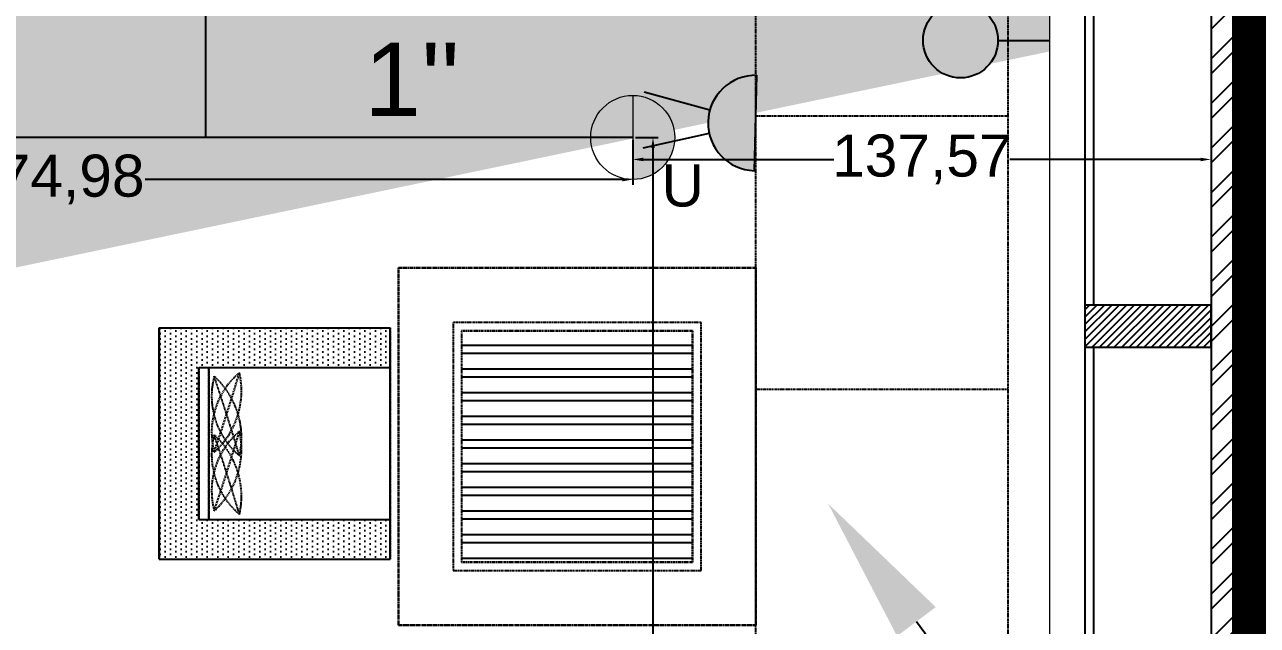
# Model space of a CAD drawing. Extents: x -2975 to 7327, y -1166 to 1029.
# Drawn here: x 892.8 to 1186, y -385.6 to -242.8 of the extents above; entities that cross this region are included whole.
import ezdxf
from ezdxf import colors
from ezdxf.entities.mleader import LeaderData, LeaderLine
from ezdxf.math import Vec2, Vec3

# ---------------------------------------------------------------- set-up
doc = ezdxf.new("R2010")
doc.units = 0
doc.header["$PDMODE"] = 34
for name, pattern in [('XR-Mince$0$Anchor Stor (Ground Floor Plan ) Xref$2$Retail Building ( Ground Floor ) Xref$0$HIDDEN', [0.375, 0.25, -0.125]), ('XR-Mince$0$D2-03-04 PLAN$0$DASHDOT2', [12.7, 6.35, -3.175, 0, -3.175]), ('XR-Mince$0$LOWER LEVEL GROUND FLOOR$0$DASHDOT', [25.4, 12.7, -6.35, 0, -6.35])]:
    doc.linetypes.add(name, pattern=pattern)
doc.layers.add('E-L-TEXT', color=7, linetype='Continuous', lineweight=13)
doc.layers.add('XR-Mince$0$A-PL-WALL', color=8, linetype='Continuous', lineweight=0)
for name, color, linetype in [('E-TEXT-LIGHTING', 7, 'Continuous'), ('fire fighting', 1, 'Continuous'), ('M-FIRE FIGHTING-1.5 INCH', 1, 'Continuous'), ('M-FIRE FIGHTING-2 INCH', 1, 'Continuous'), ('XR-Mince$0$ceiling', 149, 'Continuous'), ('XR-Mince$0$D2-03-04 PLAN$0$A-SECT-004L', 8, 'Continuous'), ('XR-Mince$0$fur dashed', 15, 'XR-Mince$0$Anchor Stor (Ground Floor Plan ) Xref$2$Retail Building ( Ground Floor ) Xref$0$HIDDEN'), ('XR-Mince$0$hatch-wall', 8, 'Continuous'), ('XR-Mince$0$lease line', 8, 'Continuous'), ('XR-Mince$0$metal new', 8, 'Continuous'), ('XR-Mince$0$power', 6, 'Continuous')]:
    doc.layers.add(name, color=color, linetype=linetype)
doc.styles.get("Standard").update_dxf_attribs({"font": 'arial.ttf'})
doc.styles.add('XR-Mince$0$Standard', font='arial.ttf')
doc.dimstyles.new('ISO-25', dxfattribs={"dimtxt": 10, "dimasz": 2.5, "dimexe": 1.25, "dimexo": 0.625, "dimtad": 0, "dimtxsty": 'Standard', "dimcen": 2.5, "dimadec": 0, "dimazin": 0, "dimtfac": 1, "dimtix": 1, "dimtmove": 0, "dimatfit": 3, "dimfxl": 1, "dimarcsym": 0})
pattern_1 = [(45, (8569.7315, 20851.4202), (-0.883883476, 0.883883476), [])]

# ---------------------------------------------------------------- blocks, each defined once
blk = doc.blocks.new('XR-Mince$0$ghgghjhgj')
at = {"layer": 'XR-Mince$0$fur dashed', "linetype": 'Continuous', "extrusion": (2.0489e-12, -6.47408e-06, 1)}
h = blk.add_hatch(dxfattribs=at)
h.set_pattern_fill('DOTS', color=256, scale=20)
h.set_pattern_definition([(0, (0, 0), (0.625, 1.25), [0, -1.25])])
h.paths.add_polyline_path([(-5542.07, -7423.43), (-5597.07, -7423.43), (-5597.07, -7378.36), (-5587.64, -7378.45), (-5587.64, -7414), (-5551.5, -7414), (-5551.5, -7378.8), (-5542.07, -7378.89)])
h.paths.add_polyline_path([(-5542.07, -7368.43), (-5542.07, -7378.89), (-5551.5, -7378.8), (-5551.5, -7368.43)])
h.paths.add_polyline_path([(-5587.64, -7368.43), (-5587.64, -7378.45), (-5597.07, -7378.36), (-5597.07, -7368.43)])
at = {"layer": 'XR-Mince$0$fur dashed', "ltscale": 2500, "extrusion": (2.0489e-12, -6.47408e-06, 1)}
for p, q in [((-5542.07, -7368.42, 5.05), (-5597.07, -7368.42, 5.05)), ((-5597.07, -7423.42, 5.05), (-5597.07, -7368.42, 5.05)), ((-5587.64, -7413.99, 5.05), (-5587.64, -7368.42, 5.05)), ((-5551.5, -7413.99, 5.05), (-5551.5, -7368.42, 5.05)), ((-5542.07, -7423.42, 5.05), (-5542.07, -7368.42, 5.05)), ((-5551.5, -7413.99, 5.05), (-5587.64, -7413.99, 5.05)), ((-5542.07, -7423.42, 5.05), (-5597.07, -7423.42, 5.05))]:
    blk.add_line(p, q, dxfattribs=at)
at = {"layer": 'XR-Mince$0$fur dashed', "extrusion": (2.0489e-12, -6.47408e-06, 1)}
blk.add_line((-5551.5, -7411.63, 5.05), (-5587.64, -7411.63, 5.05), dxfattribs=at)
at = {"layer": 'XR-Mince$0$fur dashed', "ltscale": 0.02, "extrusion": (2.0489e-12, -6.47408e-06, 1)}
for centre, radius, start, end in [((-5570.97, -7423.45, 5.09), 19.63, 77.3046, 138.0103), ((-5580.84, -7392.45, 5.09), 18.48, 255.1859, 320.129), ((-5406.76, -7939.32, 5.09), 558.4, 106.6394, 108.6755), ((-5557.04, -7423.45, 5.09), 19.63, 77.3046, 138.0103), ((-5566.91, -7392.45, 5.09), 18.48, 255.1859, 320.129), ((-5392.83, -7939.32, 5.09), 558.4, 106.6394, 108.6755)]:
    blk.add_arc(centre, radius, start, end, dxfattribs=at)
blk = doc.blocks.new('XR-Mince$0$fur')
at = {"layer": 'XR-Mince$0$fur dashed'}
h = blk.add_hatch(dxfattribs=at)
h.set_pattern_fill('ANSI32', color=256, scale=15, angle=135)
h.set_pattern_definition([(180, (-10036.6535, -14332.797), (-9e-16, -5.625), []), (180, (-10038.5285, -14330.922), (-9e-16, -5.625), [])])
h.paths.add_polyline_path([(-12573.02, -21462.05), (-12518.02, -21462.05), (-12518.02, -21407.05), (-12573.02, -21407.05)])
at = {"layer": 'XR-Mince$0$fur dashed', "extrusion": (-4.015e-13, 6.47408e-06, 1)}
for p, q in [((-12503.02, -22122.59), (-12503.02, -21160.94)), ((-12503.02, -22122.59), (-12503.02, -21160.94)), ((-12503.02, -21392.04, 0), (-12588.02, -21392.04, 0)), ((-12503.02, -21392.04, 0), (-12588.02, -21392.04, 0)), ((-12588.02, -21477.05, 0), (-12588.02, -21392.05, 0)), ((-12588.02, -21477.05, 0), (-12588.02, -21392.05, 0)), ((-12588.02, -21392.05, 0), (-12588.02, -21477.05, 0)), ((-12503.02, -21392.05, 0), (-12588.02, -21392.05, 0)), ((-12588.02, -21477.05, 0), (-12588.02, -21392.05, 0)), ((-12588.02, -21477.05, 0), (-12588.02, -21392.05, 0)), ((-12588.02, -21392.05, 0), (-12588.02, -21477.05, 0)), ((-12503.02, -21392.05, 0), (-12588.02, -21392.05, 0)), ((-12588.02, -21477.06, 0), (-12588.02, -21392.06, 0)), ((-12588.02, -21392.06, 0), (-12588.02, -21477.06, 0)), ((-12588.02, -21392.06, 0), (-12503.02, -21392.06, 0)), ((-12588.02, -21477.06, 0), (-12588.02, -21392.06, 0)), ((-12588.02, -21392.06, 0), (-12588.02, -21477.06, 0)), ((-12588.02, -21392.06, 0), (-12503.02, -21392.06, 0)), ((-12503.02, -21477.05, 0), (-12503.02, -21392.05, 0)), ((-12503.02, -21477.05, 0), (-12503.02, -21392.05, 0)), ((-12503.02, -21392.05, 0), (-12503.02, -21477.05, 0)), ((-12503.02, -21477.05, 0), (-12503.02, -21392.05, 0)), ((-12503.02, -21477.05, 0), (-12503.02, -21392.05, 0)), ((-12503.02, -21392.05, 0), (-12503.02, -21477.05, 0)), ((-12503.02, -21392.06, 0), (-12503.02, -21477.06, 0)), ((-12503.02, -21477.06, 0), (-12503.02, -21392.06, 0)), ((-12503.02, -21392.06, 0), (-12503.02, -21477.06, 0)), ((-12503.02, -21392.06, 0), (-12503.02, -21477.06, 0)), ((-12503.02, -21477.06, 0), (-12503.02, -21392.06, 0)), ((-12503.02, -21392.06, 0), (-12503.02, -21477.06, 0)), ((-12573.02, -21407.06, 0), (-12518.02, -21407.06, 0)), ((-12573.02, -21407.06, 0), (-12573.02, -21462.06, 0)), ((-12573.02, -21407.06, 0), (-12518.02, -21407.06, 0)), ((-12573.02, -21407.06, 0), (-12573.02, -21462.06, 0)), ((-12518.02, -21407.06, 0), (-12518.02, -21462.06, 0)), ((-12518.02, -21407.06, 0), (-12518.02, -21462.06, 0)), ((-12518.02, -21462.06, 0), (-12573.02, -21462.06, 0)), ((-12518.02, -21462.06, 0), (-12573.02, -21462.06, 0)), ((-12503.02, -21477.06, 0), (-12588.02, -21477.06, 0)), ((-12503.02, -21477.06, 0), (-12588.02, -21477.06, 0)), ((-12503.01, -21477.06, 0), (-12588.01, -21477.06, 0)), ((-12503.01, -21477.06, 0), (-12588.01, -21477.06, 0))]:
    blk.add_line(p, q, dxfattribs=at)
at = {"layer": 'XR-Mince$0$fur dashed'}
for p, q in [((-12443.02, -21160.94), (-12443.02, -22122.59)), ((-12502.95, -21355.95, 0), (-12442.96, -21355.94, 0)), ((-12575.02, -21405.06, 0), (-12575.02, -21464.06, 0)), ((-12516.02, -21405.06, 0), (-12575.02, -21405.06, 0)), ((-12516.02, -21464.06, 0), (-12516.02, -21405.06, 0)), ((-12573.02, -21407.06, 0), (-12573.02, -21462.06, 0)), ((-12518.02, -21407.06, 0), (-12573.02, -21407.06, 0)), ((-12518.02, -21462.06, 0), (-12518.02, -21407.06, 0)), ((-12502.93, -21420.95, 0), (-12442.94, -21420.94, 0)), ((-12573.02, -21462.06, 0), (-12518.02, -21462.06, 0)), ((-12575.02, -21464.06, 0), (-12516.02, -21464.06, 0))]:
    blk.add_line(p, q, dxfattribs=at)
at = {"layer": 'XR-Mince$0$fur dashed', "extrusion": (-6.47408e-06, 0, 1)}
for p, q in [((-12503.03, -21392.04, 0), (-12588.03, -21392.04, 0)), ((-12503.03, -21392.04, 0), (-12588.03, -21392.04, 0)), ((-12588.03, -21392.04, 0), (-12503.03, -21392.04, 0)), ((-12503.03, -21392.04, 0), (-12588.03, -21392.04, 0)), ((-12503.03, -21392.04, 0), (-12588.03, -21392.04, 0)), ((-12588.03, -21392.04, 0), (-12503.03, -21392.04, 0)), ((-12503.02, -21392.04, 0), (-12588.02, -21392.04, 0)), ((-12588.02, -21392.04, 0), (-12503.02, -21392.04, 0)), ((-12503.02, -21392.04, 0), (-12588.02, -21392.04, 0)), ((-12588.02, -21392.04, 0), (-12503.02, -21392.04, 0)), ((-12503.02, -21392.05, 0), (-12588.02, -21392.05, 0)), ((-12588.02, -21477.05, 0), (-12588.02, -21392.05, 0)), ((-12588.02, -21392.05, 0), (-12503.02, -21392.05, 0)), ((-12503.02, -21392.05, 0), (-12588.02, -21392.05, 0)), ((-12588.02, -21477.05, 0), (-12588.02, -21392.05, 0)), ((-12588.02, -21392.05, 0), (-12503.02, -21392.05, 0)), ((-12503.02, -21392.05, 0), (-12503.02, -21477.05, 0)), ((-12503.02, -21392.05, 0), (-12503.02, -21477.05, 0)), ((-12644.94, -21406.34, 0), (-12589.94, -21406.34, 0)), ((-12644.94, -21406.34, 0), (-12644.94, -21461.34, 0)), ((-12644.94, -21406.34, 0), (-12589.94, -21406.34, 0)), ((-12644.94, -21406.34, 0), (-12644.94, -21461.34, 0)), ((-12589.94, -21406.34, 0), (-12589.94, -21461.34, 0)), ((-12589.94, -21406.34, 0), (-12589.94, -21461.34, 0)), ((-12635.51, -21415.77, 0), (-12635.51, -21451.91, 0)), ((-12635.51, -21415.77, 0), (-12589.94, -21415.77, 0)), ((-12635.51, -21415.77, 0), (-12635.51, -21451.91, 0)), ((-12635.51, -21415.77, 0), (-12589.94, -21415.77, 0)), ((-12633.15, -21415.77, 0), (-12633.15, -21451.91, 0)), ((-12633.15, -21415.77, 0), (-12633.15, -21451.91, 0)), ((-12635.51, -21451.91, 0), (-12589.94, -21451.91, 0)), ((-12635.51, -21451.91, 0), (-12589.94, -21451.91, 0)), ((-12644.94, -21461.34, 0), (-12589.94, -21461.34, 0)), ((-12644.94, -21461.34, 0), (-12589.94, -21461.34, 0)), ((-12503.03, -21477.05, 0), (-12588.03, -21477.05, 0)), ((-12503.03, -21477.05, 0), (-12588.03, -21477.05, 0)), ((-12588.03, -21477.05, 0), (-12503.03, -21477.05, 0)), ((-12503.03, -21477.05, 0), (-12588.03, -21477.05, 0)), ((-12503.03, -21477.05, 0), (-12588.03, -21477.05, 0)), ((-12588.03, -21477.05, 0), (-12503.03, -21477.05, 0)), ((-12503.02, -21477.05, 0), (-12588.02, -21477.05, 0)), ((-12588.02, -21477.05, 0), (-12503.02, -21477.05, 0)), ((-12503.02, -21477.05, 0), (-12588.02, -21477.05, 0)), ((-12588.02, -21477.05, 0), (-12503.02, -21477.05, 0)), ((-12503.02, -21477.06, 0), (-12588.02, -21477.06, 0)), ((-12503.02, -21477.06, 0), (-12588.02, -21477.06, 0)), ((-12588.02, -21477.06, 0), (-12503.02, -21477.06, 0)), ((-12503.02, -21477.06, 0), (-12588.02, -21477.06, 0)), ((-12503.02, -21477.06, 0), (-12588.02, -21477.06, 0)), ((-12588.02, -21477.06, 0), (-12503.02, -21477.06, 0)), ((-12503.01, -21477.06, 0), (-12588.01, -21477.06, 0)), ((-12588.01, -21477.06, 0), (-12503.01, -21477.06, 0)), ((-12503.01, -21477.06, 0), (-12588.01, -21477.06, 0)), ((-12588.01, -21477.06, 0), (-12503.01, -21477.06, 0))]:
    blk.add_line(p, q, dxfattribs=at)
at = {"layer": 'XR-Mince$0$fur dashed'}
blk.add_lwpolyline([(-12433.02, -21160.94), (-12443.02, -21160.94), (-12443.02, -22122.59)], dxfattribs=at)
at = {"layer": 'XR-Mince$0$fur dashed', "elevation": 0}
for points in [[(-12502.95, -21355.95), (-12442.96, -21355.94)], [(-12502.93, -21420.95), (-12442.94, -21420.94)]]:
    blk.add_lwpolyline(points, dxfattribs=at)
for points in [[(-12575.02, -21405.06), (-12575.02, -21464.06), (-12516.02, -21464.06), (-12516.02, -21405.06)], [(-12573.02, -21407.06), (-12573.02, -21462.06), (-12518.02, -21462.06), (-12518.02, -21407.06)]]:
    blk.add_lwpolyline(points, close=True, dxfattribs=at)
at = {"layer": 'XR-Mince$0$fur dashed', "extrusion": (-6.47408e-06, 0, 1)}
for centre, radius, start, end in [((-12613.97, -21431.18, 0.08), 18.48, 129.8711, 194.8142), ((-12613.97, -21431.18, 0.08), 18.48, 129.8711, 194.8142), ((-12644.97, -21421.31, 0.08), 19.63, 311.9897, 12.6955), ((-13160.83, -21257.1, 0.08), 558.4, 341.3245, 343.3607), ((-12644.97, -21421.31, 0.08), 19.63, 311.9897, 12.6955), ((-13160.83, -21257.1, 0.08), 558.4, 341.3245, 343.3607), ((-12613.97, -21445.11, 0.08), 18.48, 129.8711, 194.8142), ((-12613.97, -21445.11, 0.08), 18.48, 129.8711, 194.8142), ((-12644.97, -21435.24, 0.08), 19.63, 311.9897, 12.6955), ((-13160.83, -21271.03, 0.08), 558.4, 341.3245, 343.3607), ((-12644.97, -21435.24, 0.08), 19.63, 311.9897, 12.6955), ((-13160.83, -21271.03, 0.08), 558.4, 341.3245, 343.3607)]:
    blk.add_arc(centre, radius, start, end, dxfattribs=at)
at = {"layer": 'XR-Mince$0$fur dashed', "rotation": 270}
blk.add_blockref('XR-Mince$0$ghgghjhgj', (-5221.52, -27003.41, -5.05), dxfattribs=at)
blk = doc.blocks.new('XR-Mince$0$ceiling')
at = {"layer": 'XR-Mince$0$ceiling'}
h = blk.add_hatch(dxfattribs=at)
h.set_pattern_fill('CIRC', color=256, scale=10, pattern_type=2)
h.set_pattern_definition([(0, (4, 5000), (10, 10), [2, -8]), (90, (0, 5004), (-10, 10), [2, -8]), (45, (8, 5001), (-7.8e-06, 10.0000078), [1.4142136, -12.727922]), (45, (1, 5008), (-7.8e-06, 10.0000078), [1.4142136, -12.727922]), (135, (2, 5001), (-10.0000078, -7.8e-06), [1.4142136, -12.727922]), (135, (9, 5008), (-10.0000078, -7.8e-06), [1.4142136, -12.727922]), (63.434949, (0, 5006), (4e-09, 10), [2.236068, -20.124612]), (63.434949, (9, 5002), (4e-09, 10), [2.236068, -20.124619]), (153.434949, (4, 5000), (-10, 4e-09), [2.236068, -20.124619]), (153.434949, (8, 5009), (-10, 4e-09), [2.236068, -20.124619]), (206.565051, (4, 5000), (-10, -4e-09), [2.236068, -20.124612]), (206.565051, (8, 5001), (-10, -4e-09), [2.236068, -20.124612]), (296.565051, (0, 5004), (4e-09, -10), [2.236068, -20.124612]), (296.565051, (9, 5008), (4e-09, -10), [2.236068, -20.124612])])
h.paths.add_polyline_path([(-7433.02, -16160.94), (-7433.02, -16340.6), (-7974.57, -16453.74), (-7923.22, -16959.21), (-8295.32, -16959.21), (-8242.09, -16435.23), (-8494.7, -16366.57), (-8494.7, -15885.25), (-7837.6, -15885.25), (-7837.6, -16003.91), (-7680.58, -16160.94), (-7433.02, -16160.94)])
blk = doc.blocks.new('XR-Mince$0$power')
at = {"layer": 'XR-Mince$0$power'}
h = blk.add_hatch(color=256, dxfattribs=at)
h.dxf.hatch_style = 1
h.set_gradient(color1=(0, 0, 255), one_color=1, tint=1)
edge = h.paths.add_edge_path()
edge.add_ellipse((2545.7, -21338), major_axis=(-6.3, -6.3), ratio=1, start_angle=0, end_angle=360, ccw=False)
at = {"layer": 'XR-Mince$0$power', "linetype": 'Continuous'}
h = blk.add_hatch(color=256, dxfattribs=at)
h.dxf.hatch_style = 1
edge = h.paths.add_edge_path()
edge.add_arc((2496.98, -21357.63), 11.34, 88.5608, 268.5608)
edge.add_line((2496.69, -21368.97), (2497.26, -21346.29))
h = blk.add_hatch(color=256, dxfattribs=at)
h.dxf.hatch_style = 1
h.paths.add_polyline_path([(2497.26, -21346.29, 1), (2496.69, -21368.97)])
h = blk.add_hatch(color=256, dxfattribs=at)
h.dxf.hatch_style = 1
h.paths.add_polyline_path([(2497.26, -21346.29, 1), (2496.69, -21368.97)])
at = {"layer": 'XR-Mince$0$power', "ltscale": 5}
blk.add_line((2554.61, -21338), (2566.98, -21338), dxfattribs=at)
at = {"layer": 'XR-Mince$0$power'}
for p, q in [((2496.69, -21368.97), (2497.26, -21346.29)), ((2486.05, -21354.61), (2470.43, -21350.3)), ((2485.91, -21360.1), (2470.1, -21363.62))]:
    blk.add_line(p, q, dxfattribs=at)
blk.add_arc((2496.98, -21357.63), 11.34, 88.5608, 268.5608, dxfattribs=at)
at = {"layer": 'XR-Mince$0$power', "ltscale": 5, "extrusion": (0, 0, -1)}
blk.add_ellipse((2545.7, -21338), major_axis=(-6.3, -6.3), ratio=1, start_param=3.926991, end_param=10.210176, dxfattribs=at)
blk = doc.blocks.new('upright')
at = {"layer": 'E-L-TEXT', "lineweight": 13}
h = blk.add_hatch(color=1, dxfattribs=at)
h.dxf.hatch_style = 1
h.set_gradient(color1=(255, 255, 0), color2=(255, 0, 0), tint=1, name='CYLINDER')
h.paths.add_polyline_path([(-33011550.8, 36709773.7), (-33011550.8, 36709573.7, 0.414214), (-33011450.8, 36709673.7, 0.414214)])
at = {"layer": 'E-L-TEXT', "color": 2, "lineweight": 13}
blk.add_line((-33011550.8, 36709773.7), (-33011550.8, 36709573.7), dxfattribs=at)
at = {"layer": 'E-L-TEXT', "color": 1, "lineweight": 13}
blk.add_circle((-33011550.8, 36709673.7), 100, dxfattribs=at)
at = {"color": 3}
blk.add_text('U', height=100, dxfattribs=at).set_placement((-33011482.3, 36709509.5))
blk = doc.blocks.new('*D113')
at = {"layer": 'Defpoints', "color": 0, "transparency": 16777216}
for p in [(1037.46, -269.66), (1175.03, -269.66), (1175.03, -274.88)]:
    blk.add_point(p, dxfattribs=at)
at = {"layer": 'M-FIRE FIGHTING-2 INCH', "color": 0, "lineweight": -2, "transparency": 16777216}
for p, q in [((1037.46, -270.29), (1037.46, -276.13)), ((1175.03, -270.29), (1175.03, -276.13)), ((1039.96, -274.88), (1085.33, -274.88)), ((1172.53, -274.88), (1127.15, -274.88))]:
    blk.add_line(p, q, dxfattribs=at)
at = {"layer": 'M-FIRE FIGHTING-2 INCH', "color": 0, "transparency": 16777216}
for points in [[(1039.96, -274.46), (1039.96, -275.3), (1037.46, -274.88)], [(1172.53, -274.46), (1172.53, -275.3), (1175.03, -274.88)]]:
    blk.add_solid(points, dxfattribs=at)
at = {"layer": 'M-FIRE FIGHTING-2 INCH', "color": 0, "transparency": 16777216, "insert": (1106.24, -274.88), "char_height": 10, "attachment_point": 5}
blk.add_mtext('137,57', dxfattribs=at)
blk = doc.blocks.new('*D114')
at = {"layer": 'Defpoints', "color": 0, "transparency": 16777216}
for p in [(762.48, -269.66), (1037.46, -269.66), (762.48, -279.66)]:
    blk.add_point(p, dxfattribs=at)
at = {"layer": 'M-FIRE FIGHTING-2 INCH', "color": 0, "lineweight": -2, "transparency": 16777216}
for p, q in [((762.48, -270.29), (762.48, -280.91)), ((1037.46, -270.29), (1037.46, -280.91)), ((764.98, -279.66), (878.49, -279.66)), ((1034.96, -279.66), (921.45, -279.66))]:
    blk.add_line(p, q, dxfattribs=at)
at = {"layer": 'M-FIRE FIGHTING-2 INCH', "color": 0, "transparency": 16777216}
for points in [[(764.98, -279.24), (764.98, -280.08), (762.48, -279.66)], [(1034.96, -279.24), (1034.96, -280.08), (1037.46, -279.66)]]:
    blk.add_solid(points, dxfattribs=at)
at = {"layer": 'M-FIRE FIGHTING-2 INCH', "color": 0, "transparency": 16777216, "insert": (899.97, -279.66), "char_height": 10, "attachment_point": 5}
blk.add_mtext('274,98', dxfattribs=at)
blk = doc.blocks.new('*D144')
at = {"layer": 'Defpoints', "color": 0, "transparency": 16777216}
for p in [(1037.46, -269.66), (993.61, -608.91), (1042.27, -608.91)]:
    blk.add_point(p, dxfattribs=at)
at = {"layer": 'M-FIRE FIGHTING-2 INCH', "color": 0, "lineweight": -2, "transparency": 16777216}
for p, q in [((1038.08, -269.66), (1043.52, -269.66)), ((1042.27, -272.16), (1042.27, -417.87)), ((1042.27, -606.41), (1042.27, -460.7)), ((994.24, -608.91), (1043.52, -608.91))]:
    blk.add_line(p, q, dxfattribs=at)
at = {"layer": 'M-FIRE FIGHTING-2 INCH', "color": 0, "transparency": 16777216}
for points in [[(1041.85, -272.16), (1042.69, -272.16), (1042.27, -269.66)], [(1041.85, -606.41), (1042.69, -606.41), (1042.27, -608.91)]]:
    blk.add_solid(points, dxfattribs=at)
at = {"layer": 'M-FIRE FIGHTING-2 INCH', "color": 0, "transparency": 16777216, "insert": (1042.27, -439.29), "char_height": 10, "attachment_point": 5, "rotation": 90}
blk.add_mtext('339,25', dxfattribs=at)
blk = doc.blocks.new('XR-Mince')
at = {"layer": 'XR-Mince$0$hatch-wall', "ltscale": 100}
h = blk.add_hatch(dxfattribs=at)
h.set_pattern_fill('ANSI32', color=256, scale=20, style=0)
h.set_pattern_definition([(45, (8569.7315, 21091.42), (-5.3033009, 5.3033009), []), (45, (8573.267, 21091.42), (-5.3033009, 5.3033009), [])])
h.paths.add_polyline_path([(1175.03, 352.71), (1175.03, -657.29), (1195.03, -657.29), (1195.03, 352.71)])
at = {"layer": 'XR-Mince$0$metal new', "linetype": 'Continuous'}
h = blk.add_hatch(dxfattribs=at)
h.set_pattern_fill('ANSI31', color=256, scale=10)
h.set_pattern_definition(pattern_1)
h.paths.add_polyline_path([(1175.03, -309.52), (1145.03, -309.52), (1145.03, -319.52), (1175.03, -319.52)])
h = blk.add_hatch(dxfattribs=at)
h.set_pattern_fill('ANSI31', color=256, scale=10)
h.set_pattern_definition(pattern_1)
h.paths.add_polyline_path([(1175.03, -309.52), (1145.03, -309.52), (1145.03, -319.52), (1175.03, -319.52)])
at = {"layer": 'XR-Mince$0$A-PL-WALL'}
blk.add_line((1136.71, -1031.17), (1136.71, -69.52), dxfattribs=at)
blk.add_lwpolyline([(1145.03, -1031.17), (1145.03, -69.52)], dxfattribs=at)
at = {"layer": 'XR-Mince$0$D2-03-04 PLAN$0$A-SECT-004L', "linetype": 'XR-Mince$0$D2-03-04 PLAN$0$DASHDOT2', "ltscale": 0.25}
blk.add_line((1185.03, -1117.79), (1185.03, 837.71), dxfattribs=at)
at = {"layer": 'XR-Mince$0$D2-03-04 PLAN$0$A-SECT-004L', "ltscale": 0.25}
blk.add_line((1175.03, 352.71), (1175.03, -657.29), dxfattribs=at)
blk.add_line((1175.03, 352.71), (1175.03, -657.29), dxfattribs=at)
at = {"layer": 'XR-Mince$0$lease line', "linetype": 'XR-Mince$0$LOWER LEVEL GROUND FLOOR$0$DASHDOT', "ltscale": 0.5, "const_width": 10}
blk.add_lwpolyline([(-83.78, -1117.79), (-83.78, -352.29), (-74.97, -352.29), (-74.97, 937.71), (846.03, 937.71), (846.53, 894.31), (1185.03, 894.72), (1185.03, -1117.79), (-83.78, -1117.79)], dxfattribs=at)
at = {"layer": 'XR-Mince$0$metal new', "linetype": 'Continuous'}
for points in [[(1145.03, -199.52), (1145.03, -309.52)], [(1147.03, -199.52), (1147.03, -309.52)], [(1175.03, -309.52), (1145.03, -309.52), (1145.03, -319.52), (1175.03, -319.52)], [(1175.03, -309.52), (1145.03, -309.52), (1145.03, -319.52), (1175.03, -319.52)], [(1175.03, -319.52), (1175.03, -309.52)], [(1145.03, -319.52), (1145.03, -429.52)], [(1147.03, -319.52), (1147.03, -429.52)]]:
    blk.add_lwpolyline(points, dxfattribs=at)
at = {"layer": 'XR-Mince$0$fur dashed', "linetype": 'Continuous'}
blk.add_blockref('XR-Mince$0$fur', (13569.73, 21091.42), dxfattribs=at)
at = {"layer": 'XR-Mince$0$ceiling', "color": 5}
ml = blk.add_multileader_mtext('Standard', dxfattribs=at)
ml.set_content('', color=5, style='XR-Mince$0$Standard')
ml.set_leader_properties()
ml.build(insert=Vec2(0, 0))
ml.multileader.update_dxf_attribs({"arrow_head_size": 35})
ctx = ml.context
ctx.base_point, ctx.char_height, ctx.arrow_head_size, ctx.landing_gap_size, ctx.plane_origin = Vec3(1434.38, -504.76), 5.6, 35, 2.8, Vec3(1083.96, -289.12)
notes = []
notes.append((ctx, [(0, (1, 1, 0), (1194.76, -504.76), (1, 0), 239.62, [(0, [(1083.96, -356.75)], 0, [])])]))
ctx.mtext.insert, ctx.mtext.flow_direction = Vec3(1437.18, -501.96), 5
for ctx, leaders in notes:
    for number, flags, end, landing, length, lines in leaders:
        leader = LeaderData()
        leader.index, (leader.has_last_leader_line, leader.has_dogleg_vector, leader.attachment_direction) = number, flags
        leader.last_leader_point, leader.dogleg_vector, leader.dogleg_length = Vec3(end), Vec3(landing), length
        for number, points, colour, breaks in lines:
            line = LeaderLine()
            line.index, line.vertices, line.color, line.breaks = number, Vec3.list(points), colors.encode_raw_color(colour), breaks
            leader.lines.append(line)
        ctx.leaders.append(leader)
at = {"layer": 'XR-Mince$0$ceiling', "linetype": 'Continuous'}
blk.add_blockref('XR-Mince$0$ceiling', (8569.73, 16091.42), dxfattribs=at)
at = {"layer": 'XR-Mince$0$power', "linetype": 'Continuous'}
blk.add_blockref('XR-Mince$0$power', (-1430.27, 21091.42), dxfattribs=at)

msp = doc.modelspace()

# ---------------------------------------------------------------- block references
at = {"layer": 'E-TEXT-LIGHTING'}
msp.add_blockref('XR-Mince', (0, 0), dxfattribs=at)

# ---------------------------------------------------------------- next in the draw order: linework, layer by layer
at = {"layer": 'M-FIRE FIGHTING-1.5 INCH'}
for p, q in [((935.783, -125.893), (935.783, -269.661)), ((1037.459, -269.661), (212.517, -269.661))]:
    msp.add_line(p, q, dxfattribs=at)

# ---------------------------------------------------------------- next in the draw order: block references
at = {"layer": 'fire fighting', "color": 1, "lineweight": 13, "xscale": 0.1, "yscale": 0.1, "zscale": 0.1}
msp.add_blockref('upright', (3302192.544, -3671237.026), dxfattribs=at)

# ---------------------------------------------------------------- next in the draw order: texts
at = {"layer": 'M-FIRE FIGHTING-1.5 INCH', "color": 2, "linetype": 'Continuous'}
msp.add_text("1''", height=17.4111, dxfattribs=at).set_placement((973.567, -264.538))

# ---------------------------------------------------------------- next in the draw order: dimensions: what is measured, and where the dimension line sits
at = {"layer": 'M-FIRE FIGHTING-2 INCH', "color": 32, "true_color": 0xcd6928}
for base, p2, picture, middle in [((762.478, -279.661), (762.478, -269.661), '*D114', (899.969, -279.661)), ((1175.027, -274.878), (1175.027, -269.661), '*D113', (1106.243, -274.878))]:
    dim = msp.add_linear_dim(base=base, p1=(1037.459, -269.661), p2=p2, dimstyle='ISO-25', dxfattribs=at)
    dim.commit()
    dim.dimension.update_dxf_attribs({"geometry": picture, "text_midpoint": middle})
dim = msp.add_linear_dim(base=(1042.269, -608.911), p1=(1037.459, -269.661), p2=(993.61, -608.911), angle=90, dimstyle='ISO-25', dxfattribs=at)
dim.commit()
dim.dimension.update_dxf_attribs({"geometry": '*D144', "text_midpoint": (1042.269, -439.286)})

doc.saveas('drawing.dxf')
